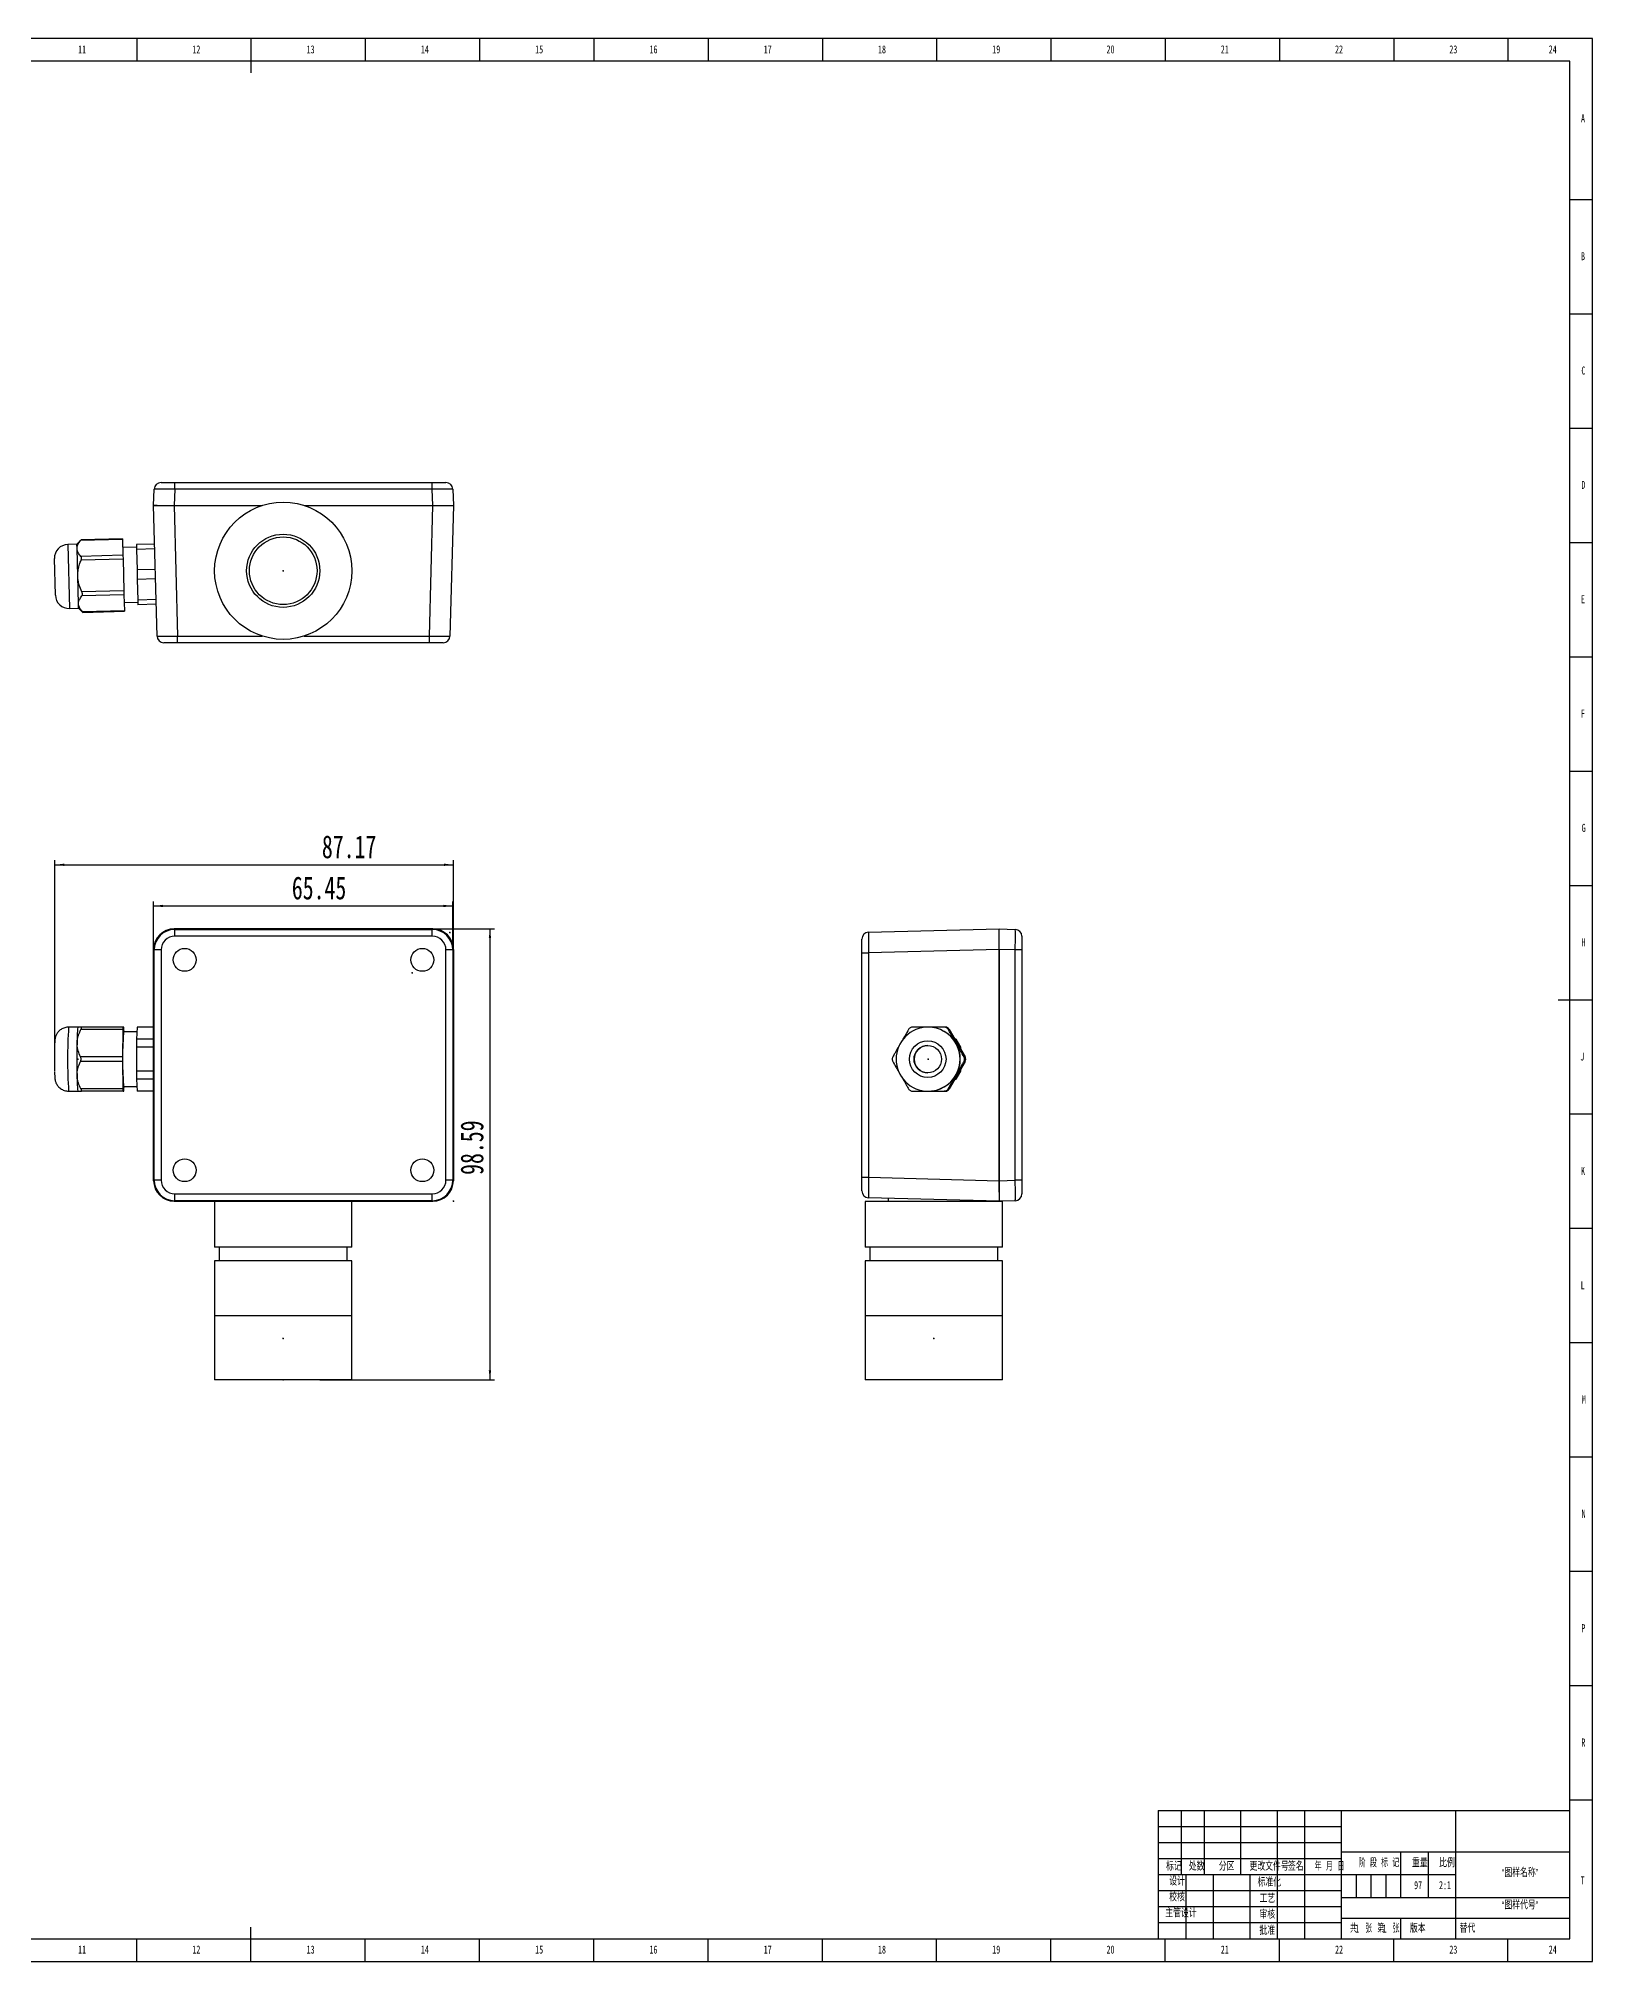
# Model space of a CAD drawing. Header units: millimetres. Extents: x 0 to 1189, y 0 to 841.
# Drawn here: x 509 to 1189, y 0 to 841 of the extents above; entities that cross this region are included whole.
import ezdxf

# ---------------------------------------------------------------- set-up
doc = ezdxf.new("R2010")
doc.units = ezdxf.units.MM
doc.header["$PDSIZE"] = -1
for name, color, linetype in [('10', 7, 'Continuous'), ('5', 7, 'Continuous'), ('9', 7, 'Continuous'), ('SLD-0', 7, 'Continuous')]:
    doc.layers.add(name, color=color, linetype=linetype)
doc.styles.add('SLDTEXTSTYLE0', font='TXT', dxfattribs={"width": 0.7, "bigfont": 'bigfont'})
doc.styles.add('SLDTEXTSTYLE1', font='TXT', dxfattribs={"width": 0.6, "bigfont": 'bigfont'})
doc.styles.add('SLDTEXTSTYLE2', font='TXT', dxfattribs={"width": 0.614286, "bigfont": 'bigfont'})
doc.styles.add('SLDTEXTSTYLE3', font='TXT', dxfattribs={"width": 0.62, "bigfont": 'bigfont'})
doc.styles.add('SLDTEXTSTYLE5', font='TXT', dxfattribs={"width": 0.7})
doc.dimstyles.new('SLDDIMSTYLE0', dxfattribs={"dimtxt": 10, "dimasz": 4.08, "dimexe": 0, "dimexo": 0.0625, "dimgap": 2.5, "dimtad": 2, "dimlfac": 0.5, "dimrnd": 1e-09, "dimzin": 12, "dimdsep": 46, "dimtxsty": 'SLDTEXTSTYLE5', "dimsah": 1, "dimcen": 0.09, "dimadec": 0, "dimazin": 3, "dimtfac": 1, "dimtofl": 0, "dimtmove": 0, "dimatfit": 3, "dimfxl": 0, "dimfrac": 2, "dimtolj": 1, "dimtzin": 12, "dimarcsym": 0})

# ---------------------------------------------------------------- blocks, each defined once
blk = doc.blocks.new('_D')
at = {"layer": '10'}
for p, q in [((681.56, 451.63), (708.55, 451.63)), ((706.55, 451.63), (706.55, 254.44)), ((632.09, 254.44), (708.55, 254.44))]:
    blk.add_line(p, q, dxfattribs=at)
for points in [[(706.55, 451.63), (706.04, 447.55), (707.06, 447.55)], [(706.55, 254.44), (707.06, 258.52), (706.04, 258.52)]]:
    blk.add_solid(points, dxfattribs=at)
at = {"layer": '10', "insert": (693.66, 344.02), "char_height": 10, "attachment_point": 1, "rotation": 90, "style": 'SLDTEXTSTYLE5'}
blk.add_mtext('98.59', dxfattribs=at)
blk = doc.blocks.new('_D_1')
at = {"layer": '10'}
for p, q in [((516.21, 394.63), (516.21, 481.63)), ((516.21, 479.63), (690.55, 479.63)), ((690.55, 442.63), (690.55, 481.63))]:
    blk.add_line(p, q, dxfattribs=at)
for points in [[(516.21, 479.63), (520.29, 479.12), (520.29, 480.13)], [(690.55, 479.63), (686.47, 480.13), (686.47, 479.12)]]:
    blk.add_solid(points, dxfattribs=at)
at = {"layer": '10', "insert": (633.02, 492.52), "char_height": 10, "attachment_point": 1, "style": 'SLDTEXTSTYLE5'}
blk.add_mtext('87.17', dxfattribs=at)
blk = doc.blocks.new('_D_2')
at = {"layer": '10'}
for p, q in [((559.41, 442.63), (559.41, 463.63)), ((690.3, 442.38), (690.3, 463.63)), ((559.41, 461.63), (690.3, 461.63))]:
    blk.add_line(p, q, dxfattribs=at)
for points in [[(559.41, 461.63), (563.49, 461.12), (563.49, 462.13)], [(690.3, 461.63), (686.22, 462.13), (686.22, 461.12)]]:
    blk.add_solid(points, dxfattribs=at)
at = {"layer": '10', "insert": (619.88, 474.52), "char_height": 10, "attachment_point": 1, "style": 'SLDTEXTSTYLE5'}
blk.add_mtext('65.45', dxfattribs=at)

msp = doc.modelspace()

# ---------------------------------------------------------------- linework, layer by layer
at = {"color": 7, "linetype": 'Continuous', "lineweight": 25}
for p, q in [((559.41, 636.754), (559.658, 643.858)), ((562.656, 646.754), (568.653, 646.754)), ((568.653, 643.858), (568.404, 636.754)), ((568.653, 643.858), (568.653, 646.754)), ((568.653, 646.754), (681.307, 646.754)), ((681.307, 643.858), (568.653, 643.858)), ((681.307, 643.858), (681.307, 646.754)), ((681.307, 646.754), (687.304, 646.754)), ((681.555, 636.754), (681.307, 643.858)), ((690.302, 643.858), (690.55, 636.754)), ((560.946, 636.754), (559.41, 636.754)), ((559.41, 636.754), (568.407, 636.754)), ((560.905, 579.675), (559.41, 636.754)), ((568.407, 636.754), (569.902, 579.675)), ((568.407, 636.754), (606.843, 636.754)), ((625.337, 636.754), (681.555, 636.754)), ((680.061, 579.675), (681.555, 636.754)), ((681.555, 636.754), (690.552, 636.754)), ((690.552, 636.754), (689.058, 579.675)), ((525.842, 619.806), (521.843, 619.701)), ((521.843, 619.701), (522.576, 591.711)), ((527.649, 621.71), (525.842, 619.806)), ((525.891, 617.931), (525.842, 619.806)), ((526.209, 605.811), (525.891, 617.931)), ((545.794, 621.917), (527.42, 621.436)), ((545.975, 614.991), (527.602, 614.51)), ((545.787, 622.185), (527.645, 621.71)), ((545.787, 622.185), (545.794, 621.917)), ((545.794, 621.917), (545.975, 614.991)), ((551.886, 618.487), (545.888, 618.33)), ((545.975, 614.991), (546.02, 613.26)), ((559.852, 619.862), (551.855, 619.653)), ((551.855, 619.653), (551.91, 617.57)), ((559.907, 617.78), (551.91, 617.57)), ((551.91, 617.57), (552.145, 608.573)), ((516.421, 597.552), (516.003, 613.546)), ((526.526, 593.69), (526.209, 605.811)), ((546.02, 613.26), (527.647, 612.779)), ((546.02, 613.26), (546.383, 599.408)), ((560.142, 608.783), (552.145, 608.573)), ((552.145, 608.573), (552.254, 604.409)), ((546.383, 599.408), (528.01, 598.927)), ((546.428, 597.677), (528.055, 597.196)), ((546.383, 599.408), (546.428, 597.677)), ((546.428, 597.677), (546.61, 590.751)), ((560.251, 604.618), (552.254, 604.409)), ((552.254, 604.409), (552.49, 595.412)), ((522.576, 591.711), (526.575, 591.815)), ((526.575, 591.815), (526.526, 593.69)), ((526.575, 591.815), (528.479, 590.008)), ((546.61, 590.751), (528.237, 590.27)), ((528.476, 590.008), (546.617, 590.483)), ((546.516, 594.338), (552.514, 594.495)), ((546.61, 590.751), (546.617, 590.483)), ((560.487, 595.622), (552.49, 595.412)), ((552.49, 595.412), (552.544, 593.33)), ((560.542, 593.539), (552.544, 593.33)), ((569.902, 576.754), (563.904, 576.754)), ((569.902, 576.754), (569.902, 579.675)), ((569.902, 579.675), (606.843, 579.675)), ((680.061, 576.754), (569.902, 576.754)), ((625.337, 579.675), (680.061, 579.675)), ((680.061, 576.754), (680.061, 579.675)), ((686.059, 576.754), (680.061, 576.754)), ((568.404, 451.625), (568.653, 451.377)), ((568.404, 451.625), (681.555, 451.625)), ((681.555, 451.625), (568.407, 451.625)), ((568.653, 448.379), (568.653, 451.377)), ((568.653, 451.377), (681.307, 451.377)), ((681.307, 448.379), (568.653, 448.379)), ((681.307, 451.377), (681.555, 451.625)), ((681.307, 448.379), (681.307, 451.377)), ((869.306, 441.134), (869.306, 447.132)), ((872.228, 450.131), (929.306, 451.625)), ((929.306, 451.625), (936.411, 451.377)), ((929.306, 442.631), (929.306, 451.625)), ((939.306, 448.379), (939.306, 442.383)), ((559.658, 442.383), (559.41, 442.631)), ((559.41, 341.48), (559.41, 442.631)), ((559.41, 442.628), (559.41, 341.48)), ((562.656, 442.383), (559.658, 442.383)), ((559.658, 341.728), (559.658, 442.383)), ((562.656, 442.383), (562.656, 341.728)), ((690.302, 442.383), (687.304, 442.383)), ((687.304, 341.728), (687.304, 442.383)), ((690.55, 442.631), (690.302, 442.383)), ((690.302, 442.383), (690.302, 341.728)), ((690.55, 442.631), (690.55, 341.48)), ((690.552, 341.48), (690.552, 442.628)), ((869.306, 441.134), (872.228, 441.134)), ((869.306, 342.975), (869.306, 441.134)), ((929.306, 442.628), (872.228, 441.134)), ((872.228, 441.134), (872.228, 342.975)), ((936.411, 442.383), (929.306, 442.631)), ((929.306, 341.48), (929.306, 442.631)), ((929.306, 442.628), (929.306, 341.48)), ((936.411, 341.728), (936.411, 442.383)), ((939.306, 442.383), (936.411, 442.383)), ((939.306, 442.383), (939.306, 341.728)), ((526.209, 408.632), (522.21, 408.632)), ((526.204, 408.632), (526.199, 408.627)), ((545.975, 407.632), (527.602, 407.632)), ((546.02, 408.632), (527.647, 408.632)), ((545.975, 407.632), (545.794, 395.632)), ((546.383, 408.632), (546.02, 408.632)), ((552.054, 406.632), (546.202, 406.632)), ((546.444, 406.632), (546.428, 407.632)), ((552.145, 408.632), (551.91, 403.436)), ((559.41, 408.632), (552.145, 408.632)), ((898.363, 408.632), (898.259, 408.632)), ((905.813, 408.632), (905.332, 408.632)), ((907.544, 407.632), (907.063, 407.632)), ((907.544, 407.632), (914.47, 395.632)), ((909.783, 403.754), (910.332, 403.436)), ((545.794, 395.632), (527.42, 395.632)), ((551.91, 403.436), (551.855, 399.828)), ((559.41, 399.828), (551.855, 399.828)), ((551.855, 399.828), (551.855, 389.436)), ((559.41, 403.436), (551.91, 403.436)), ((909.887, 403.572), (910.123, 403.436)), ((910.123, 403.436), (912.205, 399.828)), ((910.332, 403.436), (910.123, 403.436)), ((910.332, 403.436), (912.415, 399.828)), ((912.205, 399.828), (912.205, 399.556)), ((912.415, 399.828), (912.205, 399.828)), ((912.415, 399.828), (912.415, 399.193)), ((914.47, 395.632), (913.989, 395.632)), ((545.794, 393.632), (527.42, 393.632)), ((545.794, 393.632), (545.975, 381.632)), ((559.41, 389.436), (551.855, 389.436)), ((551.855, 389.436), (551.91, 385.828)), ((914.47, 393.632), (907.544, 381.632)), ((912.205, 389.436), (910.123, 385.828)), ((912.415, 389.436), (910.332, 385.828)), ((912.205, 389.708), (912.205, 389.436)), ((912.415, 389.436), (912.205, 389.436)), ((912.415, 390.071), (912.415, 389.436)), ((914.47, 393.632), (913.989, 393.632)), ((522.21, 380.632), (526.209, 380.632)), ((526.199, 380.637), (526.204, 380.632)), ((545.975, 381.632), (527.602, 381.632)), ((546.02, 380.632), (527.647, 380.632)), ((546.02, 380.632), (546.383, 380.632)), ((546.202, 382.632), (552.054, 382.632)), ((546.428, 381.632), (546.444, 382.632)), ((559.41, 385.828), (551.91, 385.828)), ((551.91, 385.828), (552.145, 380.632)), ((559.41, 380.632), (552.145, 380.632)), ((898.259, 380.632), (898.363, 380.632)), ((905.813, 380.632), (905.332, 380.632)), ((907.544, 381.632), (907.063, 381.632)), ((910.332, 385.828), (909.783, 385.511)), ((910.123, 385.828), (909.887, 385.692)), ((910.332, 385.828), (910.123, 385.828)), ((559.41, 341.48), (559.658, 341.728)), ((562.656, 341.728), (559.658, 341.728)), ((690.302, 341.728), (687.304, 341.728)), ((690.302, 341.728), (690.55, 341.48)), ((869.306, 342.975), (872.228, 342.975)), ((869.306, 336.977), (869.306, 342.975)), ((872.228, 342.975), (929.306, 341.48)), ((929.306, 341.48), (936.411, 341.728)), ((929.306, 336.45), (929.306, 341.48)), ((929.306, 341.48), (929.306, 332.483)), ((939.306, 341.728), (936.411, 341.728)), ((939.306, 341.728), (939.306, 335.732)), ((568.653, 332.733), (568.404, 332.485)), ((681.555, 332.485), (568.404, 332.485)), ((568.407, 332.483), (681.555, 332.483)), ((568.653, 332.733), (568.653, 335.732)), ((568.653, 335.732), (681.307, 335.732)), ((681.307, 332.733), (568.653, 332.733)), ((586.09, 332.437), (586.09, 312.437)), ((646.09, 332.437), (586.09, 332.437)), ((596.09, 332.483), (596.09, 332.437)), ((636.09, 332.437), (636.09, 332.483)), ((646.09, 312.437), (646.09, 332.437)), ((681.307, 332.733), (681.307, 335.732)), ((681.555, 332.485), (681.307, 332.733)), ((870.767, 332.437), (870.767, 312.437)), ((930.767, 332.437), (870.767, 332.437)), ((929.306, 332.483), (872.228, 333.978)), ((880.767, 333.754), (880.767, 332.437)), ((920.767, 332.437), (920.767, 332.707)), ((936.411, 332.733), (929.306, 332.485)), ((930.767, 312.437), (930.767, 332.437)), ((646.09, 312.437), (586.09, 312.437)), ((588.09, 312.437), (588.09, 306.437)), ((644.09, 306.437), (644.09, 312.437)), ((930.767, 312.437), (870.767, 312.437)), ((872.767, 312.437), (872.767, 306.437)), ((928.767, 306.437), (928.767, 312.437)), ((586.09, 306.437), (586.09, 282.437)), ((646.09, 306.437), (586.09, 306.437)), ((646.09, 282.437), (646.09, 306.437)), ((870.767, 306.437), (870.767, 282.437)), ((930.767, 306.437), (870.767, 306.437)), ((930.767, 282.437), (930.767, 306.437)), ((586.09, 282.437), (586.09, 254.437)), ((646.09, 282.437), (586.09, 282.437)), ((646.09, 254.437), (646.09, 282.437)), ((870.767, 282.437), (870.767, 254.437)), ((930.767, 282.437), (870.767, 282.437)), ((930.767, 254.437), (930.767, 282.437)), ((646.09, 254.437), (586.09, 254.437)), ((930.767, 254.437), (870.767, 254.437))]:
    msp.add_line(p, q, dxfattribs=at)
at = {"color": 7, "linetype": 'Continuous'}
for p, q in [((616.09, 608.214), (616.234, 608.214)), ((616.09, 608.214), (616.09, 607.926)), ((688.981, 450.054), (688.837, 450.054)), ((688.981, 450.054), (688.981, 449.766)), ((672.528, 432.323), (672.383, 432.323)), ((672.528, 432.323), (672.528, 432.035)), ((526.209, 394.632), (526.205, 394.632)), ((526.209, 394.632), (526.209, 394.344)), ((898.363, 394.632), (898.508, 394.632)), ((898.363, 394.632), (898.363, 394.344)), ((690.55, 332.485), (690.406, 332.485)), ((690.55, 332.485), (690.55, 332.774)), ((616.09, 272.437), (616.09, 272.725)), ((616.09, 272.437), (616.23, 272.437)), ((900.767, 272.437), (900.767, 272.725)), ((900.767, 272.437), (900.801, 272.437)), ((616.09, 254.437), (616.09, 254.725)), ((616.09, 254.437), (616.234, 254.437))]:
    msp.add_line(p, q, dxfattribs=at)
at = {"color": 7, "linetype": 'Continuous', "lineweight": 25}
for centre, radius in [((616.09, 608.214), 30), ((616.09, 608.214), 16), ((616.09, 608.214), 14.8), ((572.98, 438.055), 5), ((676.98, 438.055), 5), ((898.103, 394.633), 7.999), ((898.1, 394.633), 5.999), ((572.98, 346.055), 5), ((676.98, 346.055), 5)]:
    msp.add_circle(centre, radius, dxfattribs=at)
for centre, radius, start, end in [((562.656, 643.754), 3, 90, 178), ((687.304, 643.754), 3, 2, 90), ((522.001, 613.703), 6, 91.5, 181.5), ((522.419, 597.709), 6, 181.5, 271.5), ((563.904, 579.754), 3, 181.5, 270), ((686.059, 579.754), 3, 270, 358.5), ((872.306, 447.132), 3, 91.5, 180), ((936.306, 448.379), 3, 0, 88), ((733.541, 394.632), 211.794, 176.209877, 183.790123), ((574.781, 402.923), 48.906, 173.295886, 181.512111), ((719.888, 394.632), 174.1, 176.047712, 183.952288), ((553.224, 407.805), 7.251, 173.445776, 181.362221), ((539.18, 407.805), 7.251, 358.637779, 6.554224), ((898.261, 394.635), 13.998, 90.009445, 180.010192), ((898.255, 394.632), 14, 270.01553, 89.98447), ((898.362, 394.638), 13.994, 29.986563, 89.996429), ((905.813, 406.633), 1.999, 29.986699, 89.996293), ((780.4, 394.664), 264.399, 179.111798, 181.115212), ((1017.227, 394.632), 491.386, 179.18377, 180.81623), ((616.208, 394.632), 70.421, 179.18636, 180.81364), ((898.155, 394.632), 6, 90.014649, 269.985351), ((898.354, 394.632), 14.004, 330.009537, 29.990463), ((912.737, 394.632), 2.001, 330.009594, 29.990406), ((579.266, 386.545), 53.386, 178.833108, 186.358896), ((898.261, 394.63), 13.998, 179.989808, 269.990555), ((898.362, 394.627), 13.994, 270.0039, 330.013107), ((553.224, 381.46), 7.251, 178.637779, 186.554224), ((539.18, 381.46), 7.251, 353.445776, 1.362221), ((905.813, 382.631), 1.999, 270.003707, 330.013301), ((872.306, 336.977), 3, 180, 268.5), ((936.306, 335.732), 3, 272, 0)]:
    msp.add_arc(centre, radius, start, end, dxfattribs=at)
for centre, major_axis, ratio, start_param, end_param in [((568.66, 643.754), (9.002, -0.105), 0.0116198, 1.5717438, 3.1413221), ((681.3, 643.754), (9.002, 0.105), 0.0116198, 0.0002706, 1.5698489), ((569.906, 579.754), (9.001, 0.079), 0.00872, 3.1417449, 4.711856), ((680.057, 579.754), (9.001, -0.079), 0.00872, 4.712922, 6.2830331), ((568.415, 442.62), (6.372, -6.372), 0.9987828, 2.3568035, 3.9263818), ((568.413, 442.622), (6.368, -6.368), 0.999315, 2.3565371, 3.9266482), ((568.66, 442.375), (6.367, -6.367), 0.9995934, 2.3568035, 3.9263818), ((568.66, 442.375), (4.248, -4.248), 0.9987828, 2.3568035, 3.9263818), ((681.3, 442.375), (6.367, 6.367), 0.9995934, 5.4983961, 7.0679745), ((681.3, 442.375), (-4.248, -4.248), 0.9987828, 2.3568035, 3.9263818), ((681.544, 442.62), (-6.372, -6.372), 0.9987828, 2.3568035, 3.9263818), ((681.549, 442.622), (-6.368, -6.368), 0.999315, 2.3565371, 3.9266482), ((872.306, 441.13), (-0.079, 9.001), 0.00872, 0.0001522, 1.5702633), ((936.306, 442.375), (0.105, 9.002), 0.0116198, 4.7133364, 6.2829148), ((568.415, 341.491), (6.372, 6.372), 0.9987828, 2.3568035, 3.9263818), ((568.413, 341.486), (6.368, 6.368), 0.999315, 2.3565371, 3.9266482), ((568.66, 341.735), (6.367, 6.367), 0.9995934, 2.3568035, 3.9263818), ((568.66, 341.735), (4.248, 4.248), 0.9987828, 2.3568035, 3.9263818), ((681.3, 341.735), (-6.367, 6.367), 0.9995934, 2.3568035, 3.9263818), ((681.3, 341.735), (-4.248, 4.248), 0.9987828, 2.3568035, 3.9263818), ((681.544, 341.491), (-6.372, 6.372), 0.9987828, 2.3568035, 3.9263818), ((681.549, 341.486), (-6.368, 6.368), 0.999315, 2.3565371, 3.9266482), ((872.306, 342.979), (0.079, 9.001), 0.00872, 1.5713293, 3.1414404), ((936.306, 341.735), (-0.105, 9.002), 0.0116198, 3.1418632, 4.7114416)]:
    msp.add_ellipse(centre, major_axis=major_axis, ratio=ratio, start_param=start_param, end_param=end_param, dxfattribs=at)
for points, knots in [([(525.891, 617.931), (525.929, 618.368), (526.005, 619.255), (526.626, 620.429), (527.19, 621.144), (527.42, 621.436)], [0, 0, 0, 0, 0.3647121, 0.7406517, 1, 1, 1, 1]), ([(527.602, 614.51), (527.191, 614.993), (526.568, 615.725), (526.088, 616.77), (525.919, 617.427), (525.898, 617.816), (525.891, 617.931)], [0, 0, 0, 0, 0.44441263, 0.67394304, 0.90337981, 1, 1, 1, 1]), ([(527.42, 621.436), (527.487, 621.516), (527.618, 621.672), (527.636, 621.695), (527.645, 621.706)], [0, 0, 0, 0, 0.5147639, 1, 1, 1, 1]), ([(527.647, 612.779), (527.71, 612.954), (527.835, 613.305), (527.876, 613.816), (527.8, 614.241), (527.668, 614.42), (527.602, 614.51)], [0, 0, 0, 0, 0.2571833, 0.5156973, 0.7559691, 1, 1, 1, 1]), ([(526.209, 605.811), (526.206, 605.921), (526.189, 606.863), (526.354, 608.66), (526.908, 610.877), (527.432, 612.226), (527.647, 612.779)], [0, 0, 0, 0, 0.04641049, 0.39427032, 0.75157618, 1, 1, 1, 1]), ([(528.01, 598.927), (527.589, 599.903), (526.908, 601.483), (526.347, 603.817), (526.255, 605.142), (526.209, 605.811)], [0, 0, 0, 0, 0.44426307, 0.71977373, 1, 1, 1, 1]), ([(526.526, 593.69), (526.563, 594.127), (526.639, 595.014), (527.261, 596.189), (527.825, 596.904), (528.055, 597.196)], [0, 0, 0, 0, 0.3647121, 0.7406517, 1, 1, 1, 1]), ([(528.055, 597.196), (528.12, 597.295), (528.249, 597.494), (528.291, 597.942), (528.214, 598.442), (528.078, 598.765), (528.01, 598.927)], [0, 0, 0, 0, 0.25715633, 0.51567451, 0.75594807, 1, 1, 1, 1]), ([(528.237, 590.27), (527.826, 590.753), (527.202, 591.485), (526.723, 592.53), (526.554, 593.186), (526.532, 593.575), (526.526, 593.69)], [0, 0, 0, 0, 0.44441263, 0.67394304, 0.90337981, 1, 1, 1, 1]), ([(528.475, 590.013), (528.477, 590.011), (528.498, 589.988), (528.425, 590.068), (528.3, 590.202), (528.237, 590.27)], [0, 0, 0, 0, 0.0321975, 0.5123237, 1, 1, 1, 1]), ([(522.212, 408.616), (522.128, 408.621), (521.713, 408.646), (520.986, 408.525), (520.077, 408.268), (519.262, 407.883), (518.547, 407.411), (517.937, 406.871), (517.431, 406.29), (517.028, 405.691), (516.724, 405.103), (516.511, 404.557), (516.372, 404.082), (516.285, 403.686), (516.231, 403.352), (516.192, 403.035), (516.156, 402.641), (516.124, 402.136), (516.094, 401.452), (516.068, 400.645), (516.047, 399.803), (516.037, 399.177), (516.033, 398.905)], [0, 0, 0, 0, 0.0156603, 0.0774373, 0.1359674, 0.191693, 0.2448222, 0.2954089, 0.343384, 0.3885365, 0.4304115, 0.4680863, 0.5005686, 0.5291858, 0.5580531, 0.5912481, 0.6358799, 0.7126179, 0.7898561, 0.8633215, 0.9406614, 1, 1, 1, 1]), ([(525.891, 401.632), (525.951, 402.387), (526.074, 403.919), (526.756, 405.925), (527.357, 407.137), (527.602, 407.632)], [0, 0, 0, 0, 0.3647121, 0.7406517, 1, 1, 1, 1]), ([(527.647, 408.632), (527.433, 408.632), (526.919, 408.632), (526.336, 408.632), (526.248, 408.632), (526.204, 408.632)], [0, 0, 0, 0, 0.2605164, 0.6259053, 1, 1, 1, 1]), ([(527.602, 407.632), (527.671, 407.776), (527.811, 408.065), (527.877, 408.395), (527.825, 408.599), (527.707, 408.621), (527.647, 408.632)], [0, 0, 0, 0, 0.2571563, 0.5156745, 0.7559481, 1, 1, 1, 1]), ([(889.748, 407.632), (889.245, 406.778), (888.481, 405.482), (887.412, 403.651), (886.795, 402.587), (886.452, 401.993), (886.383, 401.874)], [0, 0, 0, 0, 0.4624113, 0.7012377, 0.9399666, 1, 1, 1, 1]), ([(891.48, 408.632), (891.308, 408.62), (890.964, 408.595), (890.457, 408.373), (890.028, 408.04), (889.842, 407.769), (889.748, 407.632)], [0, 0, 0, 0, 0.25718331, 0.5156973, 0.7559691, 1, 1, 1, 1]), ([(898.165, 408.632), (897.575, 408.632), (896.316, 408.632), (894.047, 408.632), (892.456, 408.632), (891.48, 408.632)], [0, 0, 0, 0, 0.2546065, 0.5430351, 1, 1, 1, 1]), ([(905.332, 408.632), (904.778, 408.632), (903.45, 408.632), (901.234, 408.632), (899.436, 408.632), (898.474, 408.632), (898.363, 408.632)], [0, 0, 0, 0, 0.2484256, 0.5968566, 0.9535892, 1, 1, 1, 1]), ([(907.063, 407.632), (906.967, 407.776), (906.775, 408.065), (906.33, 408.395), (905.827, 408.599), (905.497, 408.621), (905.332, 408.632)], [0, 0, 0, 0, 0.2571563, 0.5156745, 0.7559481, 1, 1, 1, 1]), ([(910.484, 401.632), (910.049, 402.387), (909.167, 403.919), (908.027, 405.925), (907.342, 407.137), (907.063, 407.632)], [0, 0, 0, 0, 0.3647121, 0.7406517, 1, 1, 1, 1]), ([(527.42, 395.632), (527.035, 396.487), (526.451, 397.783), (526.027, 399.614), (525.893, 400.758), (525.892, 401.432), (525.891, 401.632)], [0, 0, 0, 0, 0.4444126, 0.673943, 0.9033798, 1, 1, 1, 1]), ([(527.42, 393.632), (527.485, 393.789), (527.616, 394.102), (527.668, 394.654), (527.606, 395.191), (527.482, 395.484), (527.42, 395.632)], [0, 0, 0, 0, 0.2571563, 0.5156745, 0.755948, 1, 1, 1, 1]), ([(882.823, 395.632), (882.748, 395.476), (882.6, 395.162), (882.539, 394.61), (882.612, 394.074), (882.752, 393.78), (882.823, 393.632)], [0, 0, 0, 0, 0.2571563, 0.5156745, 0.755948, 1, 1, 1, 1]), ([(885.603, 400.519), (885.384, 400.138), (884.719, 398.98), (883.787, 397.34), (883.102, 396.127), (882.823, 395.632)], [0, 0, 0, 0, 0.2249589, 0.6835992, 1, 1, 1, 1]), ([(913.989, 395.632), (913.485, 396.487), (912.722, 397.783), (911.653, 399.614), (910.988, 400.758), (910.599, 401.432), (910.484, 401.632)], [0, 0, 0, 0, 0.4444126, 0.673943, 0.9033798, 1, 1, 1, 1]), ([(913.989, 393.632), (914.066, 393.789), (914.222, 394.102), (914.286, 394.654), (914.21, 395.191), (914.063, 395.484), (913.989, 395.632)], [0, 0, 0, 0, 0.2571563, 0.5156745, 0.755948, 1, 1, 1, 1]), ([(516.054, 389.276), (516.057, 389.105), (516.068, 388.617), (516.09, 387.927), (516.121, 387.193), (516.154, 386.639), (516.195, 386.186), (516.248, 385.786), (516.331, 385.351), (516.459, 384.863), (516.669, 384.282), (516.988, 383.637), (517.426, 382.976), (517.986, 382.339), (518.666, 381.76), (519.451, 381.277), (520.319, 380.909), (521.241, 380.697), (521.885, 380.607), (522.209, 380.634), (522.217, 380.634)], [0, 0, 0, 0, 0.0445471, 0.127117, 0.2120218, 0.3031276, 0.3621488, 0.4080124, 0.4412813, 0.4772709, 0.5209044, 0.5710073, 0.624833, 0.6826126, 0.7433427, 0.8059162, 0.8695762, 0.9338516, 0.9984437, 1, 1, 1, 1]), ([(525.891, 387.632), (525.929, 388.387), (526.005, 389.919), (526.626, 391.925), (527.19, 393.137), (527.42, 393.632)], [0, 0, 0, 0, 0.3647121, 0.7406517, 1, 1, 1, 1]), ([(527.602, 381.632), (527.191, 382.487), (526.568, 383.783), (526.088, 385.614), (525.919, 386.758), (525.898, 387.432), (525.891, 387.632)], [0, 0, 0, 0, 0.44441263, 0.67394304, 0.90337981, 1, 1, 1, 1]), ([(882.823, 393.632), (883.306, 392.778), (884.038, 391.482), (885.033, 389.737), (885.527, 388.877), (885.749, 388.491)], [0, 0, 0, 0, 0.5159955, 0.782497, 1, 1, 1, 1]), ([(886.539, 387.121), (886.877, 386.538), (887.665, 385.178), (888.742, 383.34), (889.457, 382.127), (889.748, 381.632)], [0, 0, 0, 0, 0.3074112, 0.7172593, 1, 1, 1, 1]), ([(907.063, 381.632), (907.546, 382.487), (908.278, 383.783), (909.323, 385.614), (909.979, 386.758), (910.368, 387.432), (910.484, 387.632)], [0, 0, 0, 0, 0.44441263, 0.67394304, 0.90337981, 1, 1, 1, 1]), ([(910.484, 387.632), (910.92, 388.387), (911.807, 389.919), (912.982, 391.925), (913.697, 393.137), (913.989, 393.632)], [0, 0, 0, 0, 0.3647121, 0.7406517, 1, 1, 1, 1]), ([(526.207, 380.632), (526.248, 380.632), (526.334, 380.632), (526.912, 380.632), (527.433, 380.632), (527.647, 380.632)], [0, 0, 0, 0, 0.3615923, 0.7381742, 1, 1, 1, 1]), ([(527.647, 380.632), (527.71, 380.645), (527.835, 380.67), (527.876, 380.892), (527.8, 381.224), (527.668, 381.496), (527.602, 381.632)], [0, 0, 0, 0, 0.2571833, 0.5156973, 0.7559691, 1, 1, 1, 1]), ([(889.748, 381.632), (889.848, 381.488), (890.047, 381.2), (890.495, 380.87), (890.995, 380.666), (891.317, 380.644), (891.48, 380.632)], [0, 0, 0, 0, 0.25715633, 0.51567451, 0.75594807, 1, 1, 1, 1]), ([(891.48, 380.632), (892.456, 380.632), (894.036, 380.632), (896.304, 380.632), (897.563, 380.632), (898.165, 380.632)], [0, 0, 0, 0, 0.4569672, 0.7403564, 1, 1, 1, 1]), ([(898.363, 380.632), (898.474, 380.632), (899.415, 380.632), (901.212, 380.632), (903.43, 380.632), (904.778, 380.632), (905.332, 380.632)], [0, 0, 0, 0, 0.04641049, 0.39427032, 0.75157618, 1, 1, 1, 1]), ([(905.332, 380.632), (905.507, 380.645), (905.858, 380.67), (906.368, 380.892), (906.794, 381.224), (906.973, 381.496), (907.063, 381.632)], [0, 0, 0, 0, 0.2571833, 0.5156973, 0.7559691, 1, 1, 1, 1])]:
    msp.add_open_spline(points, degree=3, knots=knots, dxfattribs=at)
at = {"color": 7, "linetype": 'Continuous'}
for p in [(616.09, 608.214), (688.981, 450.054), (672.528, 432.323), (526.209, 394.632), (898.363, 394.632), (690.55, 332.485), (616.09, 272.437), (900.767, 272.437), (616.09, 254.437)]:
    msp.add_point(p, dxfattribs=at)
at = {"layer": '5', "color": 7}
for p, q in [((1189, 841), (0, 841)), ((1189, 0), (1189, 841)), ((999, 59), (1079, 59)), ((999, 52), (1079, 52)), ((1085.5, 38), (1085.5, 28)), ((1092, 38), (1092, 28)), ((1098.5, 38), (1098.5, 28)), ((0, 0), (1189, 0))]:
    msp.add_line(p, q, dxfattribs=at)
at = {"layer": '5'}
for p, q in [((552, 841), (552, 831.05)), ((652, 841), (652, 831.05)), ((702, 841), (702, 831.05)), ((752, 841), (752, 831.05)), ((802, 841), (802, 831.05)), ((852, 841), (852, 831.05)), ((902, 841), (902, 831.05)), ((952, 841), (952, 831.05)), ((1002, 841), (1002, 831.05)), ((1052, 841), (1052, 831.05)), ((1102, 841), (1102, 831.05)), ((1152, 841), (1152, 831.05)), ((1189, 770.5), (1179, 770.5)), ((1189, 720.5), (1179, 720.5)), ((1189, 670.5), (1179, 670.5)), ((1189, 620.5), (1179, 620.5)), ((1189, 570.5), (1179, 570.5)), ((1189, 520.5), (1179, 520.5)), ((1189, 470.5), (1179, 470.5)), ((1189, 370.5), (1179, 370.5)), ((1189, 320.5), (1179, 320.5)), ((1189, 270.5), (1179, 270.5)), ((1189, 220.5), (1179, 220.5)), ((1189, 170.5), (1179, 170.5)), ((1189, 120.5), (1179, 120.5)), ((1189, 70.5), (1179, 70.5)), ((552, 0), (552, 10)), ((652, 0), (652, 10)), ((702, 0), (702, 10)), ((752, 0), (752, 10)), ((802, 0), (802, 10)), ((852, 0), (852, 10)), ((902, 0), (902, 10)), ((952, 0), (952, 10)), ((1002, 0), (1002, 10)), ((1052, 0), (1052, 10)), ((1102, 0), (1102, 10)), ((1152, 0), (1152, 10))]:
    msp.add_line(p, q, dxfattribs=at)
at = {"layer": '5', "lineweight": 25}
for p, q in [((602, 841), (602, 826)), ((1189, 420.5), (1174, 420.5)), ((1105, 18.982), (1105, 10)), ((602, 0), (602, 15))]:
    msp.add_line(p, q, dxfattribs=at)
at = {"layer": '5', "color": 7, "lineweight": 25}
for p, q in [((1179, 831.05), (25, 831.05)), ((1179, 10), (1179, 831.05)), ((999, 66), (1179, 66)), ((999, 66), (999, 10)), ((1009, 66), (1009, 38)), ((1019, 66), (1019, 38)), ((1035, 66), (1035, 38)), ((1051, 66), (1051, 10)), ((1063, 66), (1063, 10)), ((1079, 66), (1079, 10)), ((1129, 66), (1129, 38)), ((999, 45), (1079, 45)), ((1079, 48), (1179, 48)), ((1105, 48), (1105, 28)), ((1117, 48), (1117, 28)), ((999, 38), (1129, 38)), ((1011, 38), (1011, 10)), ((1023, 38), (1023, 10)), ((1039, 38), (1039, 10)), ((1129, 38), (1129, 10)), ((999, 31), (1079, 31)), ((1079, 28), (1179, 28)), ((999, 24), (1079, 24)), ((999, 17), (1079, 17)), ((1079.006, 18.982), (1179, 18.982)), ((0, 10), (1179, 10))]:
    msp.add_line(p, q, dxfattribs=at)

# ---------------------------------------------------------------- texts
at = {"layer": '10', "char_height": 3.5}
for s, insert, attachment_point, style in [('11', (528.089, 837.984), 2, 'SLDTEXTSTYLE5'), ('12', (578.089, 837.984), 2, 'SLDTEXTSTYLE5'), ('13', (628.089, 837.984), 2, 'SLDTEXTSTYLE5'), ('14', (678.089, 837.984), 2, 'SLDTEXTSTYLE5'), ('15', (728.089, 837.984), 2, 'SLDTEXTSTYLE5'), ('16', (778.091, 837.984), 2, 'SLDTEXTSTYLE5'), ('17', (828.091, 837.984), 2, 'SLDTEXTSTYLE5'), ('18', (878.091, 837.984), 2, 'SLDTEXTSTYLE5'), ('19', (928.091, 837.984), 2, 'SLDTEXTSTYLE5'), ('20', (978.089, 837.984), 2, 'SLDTEXTSTYLE5'), ('21', (1028.089, 837.984), 2, 'SLDTEXTSTYLE5'), ('22', (1078.089, 837.984), 2, 'SLDTEXTSTYLE5'), ('23', (1128.089, 837.984), 2, 'SLDTEXTSTYLE5'), ('24', (1171.589, 837.984), 2, 'SLDTEXTSTYLE5'), ('A', (1184.82, 807.79), 2, 'SLDTEXTSTYLE5'), ('B', (1184.82, 747.54), 2, 'SLDTEXTSTYLE5'), ('C', (1184.982, 697.54), 2, 'SLDTEXTSTYLE5'), ('D', (1184.984, 647.54), 2, 'SLDTEXTSTYLE5'), ('E', (1184.818, 597.54), 2, 'SLDTEXTSTYLE5'), ('F', (1184.779, 547.54), 2, 'SLDTEXTSTYLE5'), ('G', (1185.094, 497.54), 2, 'SLDTEXTSTYLE5'), ('H', (1184.984, 447.54), 2, 'SLDTEXTSTYLE5'), ('J', (1184.515, 397.54), 2, 'SLDTEXTSTYLE5'), ('K', (1184.82, 347.54), 2, 'SLDTEXTSTYLE5'), ('L', (1184.681, 297.54), 2, 'SLDTEXTSTYLE5'), ('M', (1185.207, 247.54), 2, 'SLDTEXTSTYLE5'), ('N', (1185.103, 197.54), 2, 'SLDTEXTSTYLE5'), ('P', (1184.944, 147.54), 2, 'SLDTEXTSTYLE5'), ('R', (1184.984, 97.54), 2, 'SLDTEXTSTYLE5'), ('97', (1112.669, 35.158), 2, 'SLDTEXTSTYLE5'), ('“图样名称”', (1157.279, 40.511), 2, 'SLDTEXTSTYLE0'), ('T', (1184.656, 37.234), 2, 'SLDTEXTSTYLE5'), ('校核', (1007.176, 29.857), 2, 'SLDTEXTSTYLE0'), ('“图样代号”', (1157.281, 26.366), 2, 'SLDTEXTSTYLE0'), ('主管设计', (1008.926, 22.83), 2, 'SLDTEXTSTYLE0'), ('1', (1085.11, 16.188), 1, 'SLDTEXTSTYLE5'), ('1', (1097.135, 16.188), 1, 'SLDTEXTSTYLE5'), ('11', (528.089, 6.984), 2, 'SLDTEXTSTYLE5'), ('12', (578.089, 6.984), 2, 'SLDTEXTSTYLE5'), ('13', (628.089, 6.984), 2, 'SLDTEXTSTYLE5'), ('14', (678.089, 6.984), 2, 'SLDTEXTSTYLE5'), ('15', (728.089, 6.984), 2, 'SLDTEXTSTYLE5'), ('16', (778.091, 6.984), 2, 'SLDTEXTSTYLE5'), ('17', (828.091, 6.984), 2, 'SLDTEXTSTYLE5'), ('18', (878.091, 6.984), 2, 'SLDTEXTSTYLE5'), ('19', (928.091, 6.984), 2, 'SLDTEXTSTYLE5'), ('20', (978.089, 6.984), 2, 'SLDTEXTSTYLE5'), ('21', (1028.089, 6.984), 2, 'SLDTEXTSTYLE5'), ('22', (1078.089, 6.984), 2, 'SLDTEXTSTYLE5'), ('23', (1128.089, 6.984), 2, 'SLDTEXTSTYLE5'), ('24', (1171.589, 6.984), 2, 'SLDTEXTSTYLE5')]:
    msp.add_mtext(s, dxfattribs=dict(at, insert=insert, attachment_point=attachment_point, style=style))
at = {"layer": '10', "color": 7, "insert": (1112.526, 16.188), "char_height": 3.5, "attachment_point": 2, "style": 'SLDTEXTSTYLE0'}
msp.add_mtext('版本', dxfattribs=at)
at = {"layer": '9', "color": 7, "char_height": 3.5, "attachment_point": 2}
for s, insert, style in [('标记', (1005.821, 43.306), 'SLDTEXTSTYLE0'), ('处数', (1015.759, 43.306), 'SLDTEXTSTYLE0'), ('分区', (1028.916, 43.306), 'SLDTEXTSTYLE0'), ('更改文件号', (1047.473, 43.306), 'SLDTEXTSTYLE0'), ('签名', (1059.145, 43.306), 'SLDTEXTSTYLE0'), ('年 月 日', (1073.909, 43.306), 'SLDTEXTSTYLE3'), ('阶 段 标 记', (1095.536, 44.81), 'SLDTEXTSTYLE2'), ('重量', (1113.402, 44.81), 'SLDTEXTSTYLE0'), ('比例', (1125.295, 44.81), 'SLDTEXTSTYLE0'), ('设计', (1007.228, 36.767), 'SLDTEXTSTYLE0'), ('标准化', (1047.567, 36.358), 'SLDTEXTSTYLE0'), ('工艺', (1046.681, 29.23), 'SLDTEXTSTYLE0'), ('审核', (1046.68, 22.249), 'SLDTEXTSTYLE0'), ('批准', (1046.662, 15.216), 'SLDTEXTSTYLE0'), ('共  张', (1087.69, 16.188), 'SLDTEXTSTYLE1'), ('第  张', (1099.675, 16.188), 'SLDTEXTSTYLE1')]:
    msp.add_mtext(s, dxfattribs=dict(at, insert=insert, style=style))
at = {"layer": 'SLD-0', "char_height": 3.5}
for s, insert, attachment_point, style in [('2:1', (1124.437, 35.158), 2, 'SLDTEXTSTYLE5'), ('替代', (1130.851, 16.188), 1, 'SLDTEXTSTYLE0')]:
    msp.add_mtext(s, dxfattribs=dict(at, insert=insert, attachment_point=attachment_point, style=style))

# ---------------------------------------------------------------- dimensions: what is measured, and where the dimension line sits
at = {"layer": '10'}
for base, p1, p2, angle, picture, middle in [((690.55, 479.625), (516.212, 394.632), (690.55, 442.631), 0, '_D_1', (643.962, 479.625)), ((690.302, 461.625), (559.41, 442.631), (690.302, 442.383), 0, '_D_2', (630.836, 461.625)), ((706.552, 254.437), (681.555, 451.625), (632.09, 254.437), 90, '_D', (706.552, 354.96))]:
    dim = msp.add_linear_dim(base=base, p1=p1, p2=p2, angle=angle, dimstyle='SLDDIMSTYLE0', dxfattribs=at)
    dim.commit()
    dim.dimension.update_dxf_attribs({"geometry": picture, "text_midpoint": middle, "dimtype": 160})

doc.saveas('drawing.dxf')
